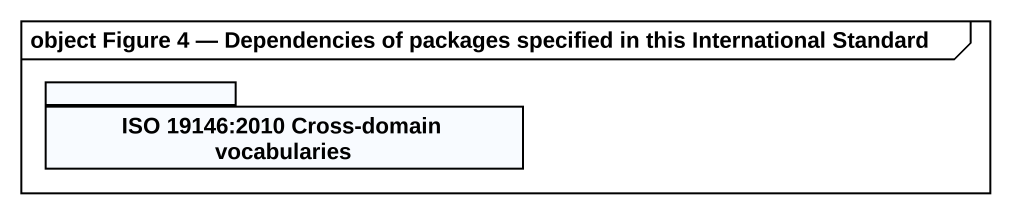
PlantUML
@startuml
mainframe object Figure 4 — Dependencies of packages specified in this International Standard
package "ISO 19146:2010 Cross-domain vocabularies" as ISO_19146_2010_Cross_domain {
}
@enduml
